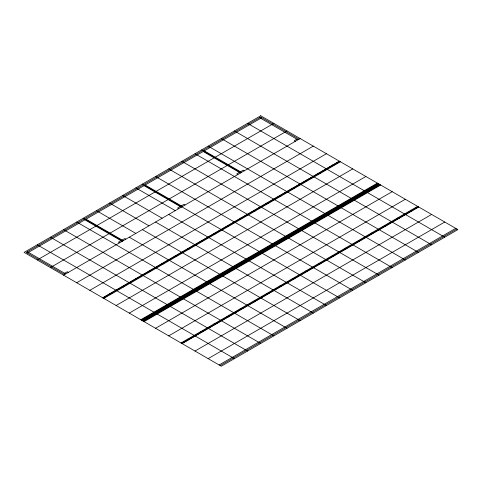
<?xml version="1.0" encoding="UTF-8"?>
<svg xmlns="http://www.w3.org/2000/svg" width="482" height="482" viewBox="0 0 482 482"><rect width="100%" height="100%" fill="white"/><g stroke="black" fill="none" stroke-linecap="round" stroke-linejoin="round"><path stroke-width="0.72" d="M27.384 253.014L261.816 117.674M37.247 259.973L273.866 123.362M50.393 267.564L287.007 130.953M64.63 273.258L67.263 271.74L68.354 272.372M121.048 240.687L118.421 242.199L119.512 242.832M122.145 240.054L124.772 238.536L125.868 239.168M180.202 206.531L177.575 208.049L178.671 208.682M181.298 205.898L183.925 204.38L185.022 205.013M239.355 172.381L236.728 173.894L237.825 174.526M240.452 171.749L243.079 170.23L244.175 170.863M296.87 139.178L294.237 140.69L295.333 141.322M63.534 275.15L300.153 138.545M76.68 282.741L313.3 146.13M89.827 290.333L326.447 153.722M102.696 297.762L339.316 161.151M102.973 297.918L339.593 161.313M103.244 298.081L339.864 161.47M103.793 298.394L340.413 161.783M116.12 305.51L352.734 168.899M129.266 313.101L365.88 176.49M140.768 319.741L377.382 183.13M141.316 320.054L377.93 183.449M141.859 320.373L378.478 183.763M142.407 320.687L379.027 184.082M142.955 321.006L379.575 184.395M143.503 321.319L380.123 184.714M144.052 321.639L380.672 185.028M155.553 328.278L392.173 191.667M168.7 335.87L405.32 199.259M181.021 342.985L417.641 206.374M181.569 343.298L418.189 206.688M181.847 343.455L418.466 206.85M182.118 343.618L418.738 207.007M194.993 351.047L431.607 214.436M208.134 358.638L444.753 222.027M219.093 364.958L455.707 228.354M220.184 365.591L456.803 228.986M299.057 139.178L260.72 117.042L26.293 252.381L64.63 274.523M259.623 117.674L297.966 139.81M332.743 164.946L333.839 165.579M411.068 210.17L412.164 210.803M247.573 123.362L444.753 237.204M319.596 172.538L320.693 173.171M397.921 217.756L399.018 218.388M234.427 130.953L431.607 244.796M306.456 180.123L307.546 180.756M384.781 225.347L385.871 225.98M221.28 138.545L418.466 252.381M293.309 187.715L294.406 188.348M371.634 232.939L372.731 233.571M208.134 146.13L405.32 259.973M204.302 150.878L241.548 172.381M201.566 149.926L241 172.695M280.163 195.306L281.259 195.939M358.488 240.524L359.584 241.157M203.205 151.505L240.452 173.014M194.993 153.722L392.173 267.564M267.016 202.892L268.113 203.525M345.341 248.116L346.438 248.748M181.847 161.313L379.027 275.15M253.869 210.483L254.966 211.116M332.194 255.707L333.291 256.34M168.7 168.899L365.88 282.741M240.729 218.075L241.819 218.708M319.054 263.293L320.144 263.925M155.553 176.49L352.734 290.333M227.582 225.66L228.679 226.293M305.907 270.884L307.004 271.517M145.148 185.028L182.395 206.531M142.407 184.082L339.593 297.918M144.052 185.66L181.298 207.164M135.834 187.872L175.273 210.64M214.436 233.252L215.532 233.884M292.761 278.476L293.857 279.108M168.7 214.436L326.447 305.51M122.693 195.463L162.127 218.232M201.289 240.843L202.386 241.476M279.614 286.061L280.711 286.694M155.553 222.027L313.3 313.101M109.547 203.055L148.98 225.823M188.143 248.429L189.239 249.061M266.468 293.652L267.564 294.285M142.407 229.619L300.153 320.687M96.4 210.64L135.834 233.409M174.996 256.02L176.093 256.653M253.321 301.244L254.418 301.877M129.266 237.204L287.007 328.278M85.995 219.177L123.241 240.687M83.253 218.232L122.693 241M161.856 263.612L162.946 264.244M240.181 308.829L241.271 309.462M84.898 219.81L122.145 241.313M76.68 222.027L273.866 335.87M148.709 271.197L149.806 271.83M227.034 316.421L228.131 317.054M63.534 229.619L260.72 343.455M135.562 278.789L136.659 279.421M213.888 324.012L214.984 324.645M50.393 237.204L247.573 351.047M122.416 286.38L123.513 287.013M200.741 331.598L201.838 332.231M37.247 244.796L234.427 358.638M109.269 293.966L110.366 294.598M187.594 339.189L188.691 339.822M27.384 251.755L65.727 273.89M260.72 115.776L24.1 252.381L221.28 366.224L457.9 229.619L260.72 115.776"/></g></svg>
